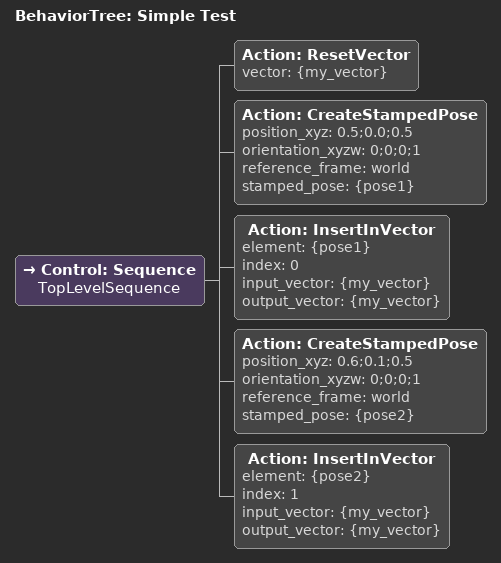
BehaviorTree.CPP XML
<?xml version="1.0" encoding="UTF-8" ?>
<root BTCPP_format="4" main_tree_to_execute="Simple Test">
  <BehaviorTree ID="Simple Test" _description="">
    <Control ID="Sequence" name="TopLevelSequence">
      <!--Reset vector to ensure it's empty-->
      <Action ID="ResetVector" vector="{my_vector}" />
      <!--Create first pose and insert at index 0-->
      <Action
        ID="CreateStampedPose"
        position_xyz="0.5;0.0;0.5"
        orientation_xyzw="0;0;0;1"
        reference_frame="world"
        stamped_pose="{pose1}"
      />
      <Action
        ID="InsertInVector"
        element="{pose1}"
        index="0"
        input_vector="{my_vector}"
        output_vector="{my_vector}"
      />
      <!--Create second pose and insert at index 1-->
      <Action
        ID="CreateStampedPose"
        position_xyz="0.6;0.1;0.5"
        orientation_xyzw="0;0;0;1"
        reference_frame="world"
        stamped_pose="{pose2}"
      />
      <Action
        ID="InsertInVector"
        element="{pose2}"
        index="1"
        input_vector="{my_vector}"
        output_vector="{my_vector}"
      />
    </Control>
  </BehaviorTree>
</root>
